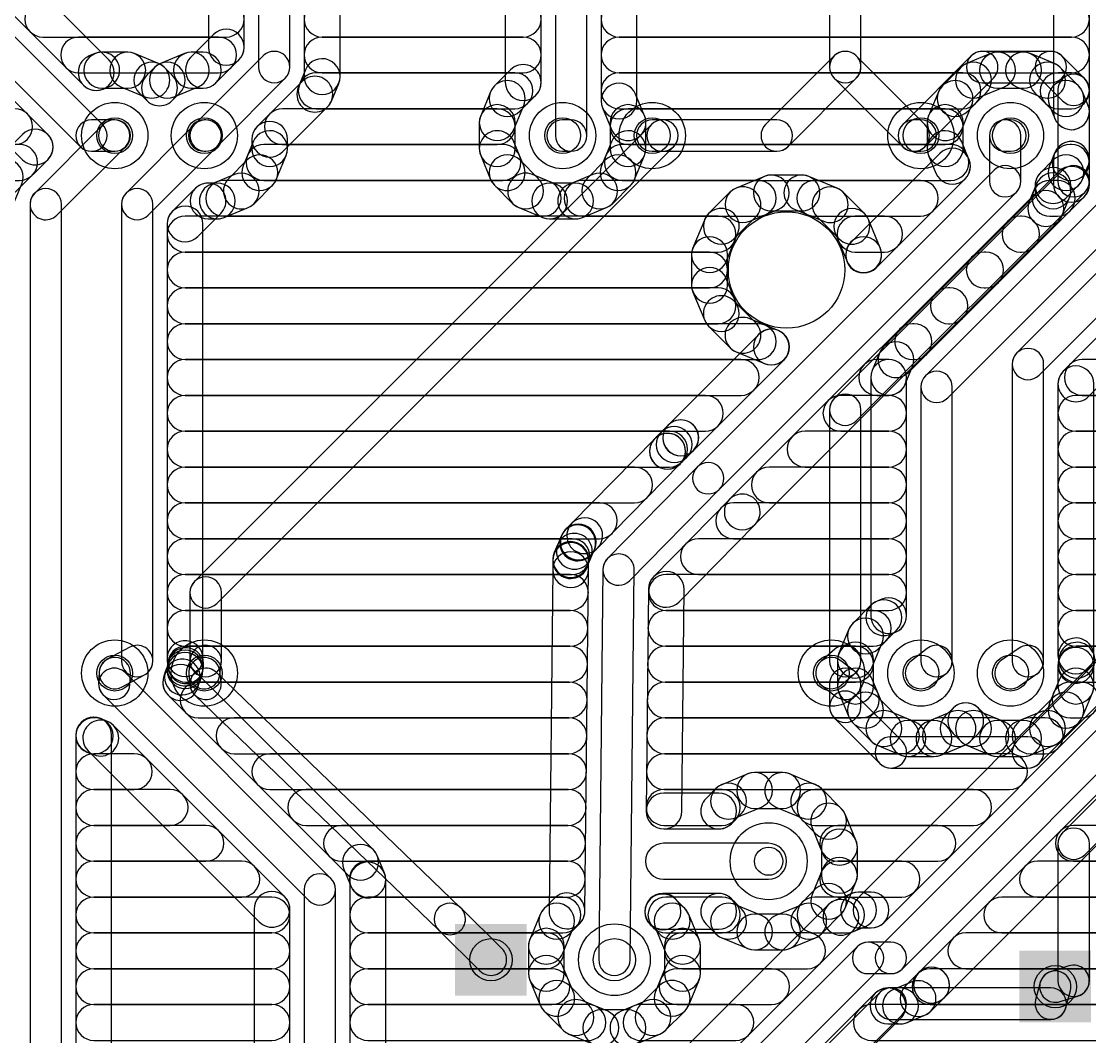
# Model space of a CAD drawing. Extents: x 0 to 108, y 0 to 85.
# Drawn here: x 29.1 to 59.39, y 39.22 to 68.01 of the extents above; entities that cross this region are included whole.
import ezdxf

# ---------------------------------------------------------------- set-up
doc = ezdxf.new("R2010")
doc.units = 0
for name, color, linetype in [('16', 174, 'CONTINUOUS'), ('17', 94, 'CONTINUOUS'), ('18', 94, 'CONTINUOUS'), ('20', 178, 'CONTINUOUS'), ('44', 250, 'CONTINUOUS')]:
    doc.layers.add(name, color=color, linetype=linetype)

# ---------------------------------------------------------------- blocks, each defined once
blk = doc.blocks.new('SQUAREP')
blk.add_solid([(-0.5, -0.5), (0.5, -0.5), (-0.5, 0.5), (0.5, 0.5)])
blk = doc.blocks.new('ROUNDP')
blk.add_circle((0, 0), 0.5)
blk = doc.blocks.new('ROUNDV')
blk.add_circle((0, 0), 0.5)

msp = doc.modelspace()

# ---------------------------------------------------------------- linework, layer by layer
at = {"layer": '16'}
for points in [[(52.9082, 66.7131), (52.9082, 74.4855, 1), (52.0192, 74.4855), (52.0192, 66.7131, 1)], [(31.582, 66.9178), (25.014, 73.4858, 1), (24.2956, 72.7674), (30.8636, 66.1994, 1)], [(31.4039, 65.0843), (23.6315, 72.8567, 1), (23.0029, 72.2281), (30.7753, 64.4557, 1)], [(42.8244, 72.4789), (42.8244, 66.2746, 1), (43.8404, 66.2746), (43.8404, 72.4789, 1)], [(44.2468, 72.5424), (44.2468, 64.77, 1), (45.1358, 64.77), (45.1358, 72.5424, 1)], [(46.5582, 65.752), (46.5582, 71.9795, 1), (45.5422, 71.9795), (45.5422, 65.752, 1)], [(38.1381, 66.4428), (38.1381, 71.2625, 1), (37.1221, 71.2625), (37.1221, 66.4428, 1)], [(36.7157, 66.7131), (36.7157, 70.5993, 1), (35.8267, 70.5993), (35.8267, 66.7131, 1)], [(34.4043, 69.2404), (34.4043, 67.276, 1), (35.4203, 67.276), (35.4203, 69.2404, 1)], [(58.3692, 68.741), (58.3692, 65.4454, 1), (59.3852, 65.4454), (59.3852, 68.741, 1)], [(29.7094, 67.564), (34.9123, 67.564, 1), (34.9123, 68.58), (29.7094, 68.58, 1)], [(37.6301, 67.564), (43.3324, 67.564, 1), (43.3324, 68.58), (37.6301, 68.58, 1)], [(46.0502, 67.564), (58.8772, 67.564, 1), (58.8772, 68.58), (46.0502, 68.58, 1)], [(30.7254, 66.548), (34.6923, 66.548, 1), (34.6923, 67.564), (30.7254, 67.564, 1)], [(34.5531, 67.6352), (33.9013, 66.9834, 1), (34.6197, 66.265), (35.2715, 66.9168, 1)], [(37.6301, 66.548), (43.3324, 66.548, 1), (43.3324, 67.564), (37.6301, 67.564, 1)], [(46.0502, 66.548), (58.8772, 66.548, 1), (58.8772, 67.564), (46.0502, 67.564, 1)], [(31.1868, 67.0935), (31.0284, 67.0279, 1), (31.4172, 66.0893), (31.5756, 66.1549, 1)], [(32.1188, 67.1322), (31.3812, 67.1322, 1), (31.3812, 66.1162), (32.1188, 66.1162, 1)], [(32.9947, 66.8112), (32.3132, 67.0935, 1), (31.9244, 66.1549), (32.6059, 65.8726, 1)], [(33.7268, 67.0935), (33.0453, 66.8112, 1), (33.4341, 65.8726), (34.1156, 66.1549, 1)], [(34.2605, 67.1322), (33.9212, 67.1322, 1), (33.9212, 66.1162), (34.2605, 66.1162, 1)], [(34.6424, 64.4557), (36.5855, 66.3988, 1), (35.9569, 67.0274), (34.0138, 65.0843, 1)], [(37.8925, 65.7489), (38.0994, 66.2484, 1), (37.1608, 66.6372), (36.9539, 66.1377, 1)], [(52.1494, 67.0274), (50.2063, 65.0843, 1), (50.8349, 64.4557), (52.778, 66.3988, 1)], [(54.7211, 65.0843), (52.778, 67.0274, 1), (52.1494, 66.3988), (54.0925, 64.4557, 1)], [(54.7211, 64.4557), (56.6642, 66.3988, 1), (56.0356, 67.0274), (54.0925, 65.0843, 1)], [(56.5868, 67.0935), (55.9053, 66.8112, 1), (56.2941, 65.8726), (56.9756, 66.1549, 1)], [(56.3499, 66.2686), (58.293, 66.2686, 1), (58.293, 67.1576), (56.3499, 67.1576, 1)], [(57.5188, 67.1322), (56.7812, 67.1322, 1), (56.7812, 66.1162), (57.5188, 66.1162, 1)], [(58.3947, 66.8112), (57.7132, 67.0935, 1), (57.3244, 66.1549), (58.0059, 65.8726, 1)], [(57.9787, 66.3988), (58.6264, 65.7511, 1), (59.255, 66.3797), (58.6073, 67.0274, 1)], [(33.3792, 66.4814), (33.1595, 66.7011, 1), (32.4411, 65.9827), (32.6608, 65.763, 1)], [(32.8805, 66.7011), (32.6608, 66.4814, 1), (33.3792, 65.763), (33.5989, 65.9827, 1)], [(42.9732, 66.6338), (42.5189, 66.1795, 1), (43.2373, 65.4611), (43.6916, 65.9154, 1)], [(55.7405, 66.7011), (55.2189, 66.1795, 1), (55.9373, 65.4611), (56.4589, 65.9827, 1)], [(59.0811, 66.1795), (58.5595, 66.7011, 1), (57.8411, 65.9827), (58.3627, 65.4611, 1)], [(36.5034, 64.3051), (37.7824, 65.5841, 1), (37.064, 66.3026), (35.785, 65.0235, 1)], [(37.4633, 65.532), (43.0978, 65.532, 1), (43.0978, 66.548), (37.4633, 66.548, 1)], [(46.0502, 65.532), (55.7978, 65.532, 1), (55.7978, 66.548), (46.0502, 66.548, 1)], [(58.5022, 65.532), (58.8772, 65.532, 1), (58.8772, 66.548), (58.5022, 66.548, 1)], [(58.4962, 66.0654), (58.4962, 63.4746, 1), (59.3852, 63.4746), (59.3852, 66.0654, 1)], [(27.9707, 65.2487), (29.1325, 64.0869, 1), (29.8509, 64.8054), (28.6891, 65.9672, 1)], [(42.4088, 66.0147), (42.1265, 65.3332, 1), (43.0651, 64.9444), (43.3474, 65.6259, 1)], [(46.7735, 65.3332), (46.5195, 65.9464, 1), (45.5809, 65.5576), (45.8349, 64.9444, 1)], [(55.1088, 66.0147), (54.8265, 65.3332, 1), (55.7651, 64.9444), (56.0474, 65.6259, 1)], [(59.3465, 65.6398), (59.1912, 66.0147, 1), (58.2526, 65.6259), (58.4079, 65.251, 1)], [(28.5623, 64.516), (28.9138, 64.516, 1), (28.9138, 65.532), (28.5623, 65.532, 1)], [(36.5039, 64.516), (42.5958, 64.516, 1), (42.5958, 65.532), (36.5039, 65.532, 1)], [(42.0878, 65.1388), (42.0878, 64.4012, 1), (43.1038, 64.4012), (43.1038, 65.1388, 1)], [(46.8122, 64.4012), (46.8122, 65.1388, 1), (45.7962, 65.1388), (45.7962, 64.4012, 1)], [(46.3042, 64.516), (55.2958, 64.516, 1), (55.2958, 65.532), (46.3042, 65.532, 1)], [(54.7878, 65.1388), (54.7878, 64.4012, 1), (55.8038, 64.4012), (55.8038, 65.1388, 1)], [(31.423, 65.0843), (29.4799, 63.1412, 1), (30.1085, 62.5126), (32.0516, 64.4557, 1)], [(31.7373, 65.2145), (31.0896, 65.2145, 1), (31.0896, 64.3255), (31.7373, 64.3255, 1)], [(31.7373, 64.3255), (31.75, 64.3255, 1), (31.75, 65.2145), (31.7373, 65.2145, 1)], [(34.0138, 65.0843), (32.0707, 63.1412, 1), (32.6993, 62.5126), (34.6424, 64.4557, 1)], [(34.3281, 65.2145), (34.29, 65.2145, 1), (34.29, 64.3255), (34.3281, 64.3255, 1)], [(46.9678, 65.0843), (34.0138, 52.1303, 1), (34.6424, 51.5017), (47.5964, 64.4557, 1)], [(36.6522, 64.4012), (36.6522, 64.6643, 1), (35.6362, 64.6643), (35.6362, 64.4012, 1)], [(44.6913, 65.2145), (44.45, 65.2145, 1), (44.45, 64.3255), (44.6913, 64.3255, 1)], [(47.2821, 65.2145), (46.99, 65.2145, 1), (46.99, 64.3255), (47.2821, 64.3255, 1)], [(50.5206, 65.2145), (47.2821, 65.2145, 1), (47.2821, 64.3255), (50.5206, 64.3255, 1)], [(54.4068, 64.3255), (54.61, 64.3255, 1), (54.61, 65.2145), (54.4068, 65.2145, 1)], [(57.4421, 63.4746), (57.4421, 64.77, 1), (56.5531, 64.77), (56.5531, 63.4746, 1)], [(56.9976, 64.3255), (57.15, 64.3255, 1), (57.15, 65.2145), (56.9976, 65.2145, 1)], [(29.1325, 64.8054), (28.283, 63.9559, 1), (29.0014, 63.2374), (29.8509, 64.0869, 1)], [(36.3312, 63.5253), (36.6135, 64.2068, 1), (35.6749, 64.5956), (35.3926, 63.9141, 1)], [(42.1265, 64.2068), (42.4088, 63.5253, 1), (43.3474, 63.9141), (43.0651, 64.5956, 1)], [(46.4912, 63.5253), (46.7735, 64.2068, 1), (45.8349, 64.5956), (45.5526, 63.9141, 1)], [(54.8265, 64.2068), (55.0334, 63.7071, 1), (55.9721, 64.0959), (55.7651, 64.5956, 1)], [(59.1912, 63.5253), (59.3465, 63.9002, 1), (58.4079, 64.289), (58.2526, 63.9141, 1)], [(58.3692, 64.0946), (58.3692, 63.3898, 1), (59.3852, 63.3898), (59.3852, 64.0946, 1)], [(28.3613, 63.5), (29.0535, 63.5, 1), (29.0535, 64.516), (28.3613, 64.516, 1)], [(35.6995, 62.8389), (36.2211, 63.3605, 1), (35.5027, 64.0789), (34.9811, 63.5573, 1)], [(35.9813, 63.5), (42.7587, 63.5, 1), (42.7587, 64.516), (35.9813, 64.516, 1)], [(42.5189, 63.3605), (43.0405, 62.8389, 1), (43.7589, 63.5573), (43.2373, 64.0789, 1)], [(45.8595, 62.8389), (46.3811, 63.3605, 1), (45.6627, 64.0789), (45.1411, 63.5573, 1)], [(46.1413, 63.5), (55.4587, 63.5, 1), (55.4587, 64.516), (46.1413, 64.516, 1)], [(55.1435, 64.2607), (52.6252, 61.7424, 1), (53.3436, 61.024), (55.862, 63.5423, 1)], [(58.7157, 62.9951), (59.0811, 63.3605, 1), (58.3627, 64.0789), (57.9973, 63.7135, 1)], [(58.8413, 63.5), (58.8772, 63.5, 1), (58.8772, 64.516), (58.8413, 64.516, 1)], [(28.1729, 63.7911), (27.966, 63.2916, 1), (28.9046, 62.9028), (29.1115, 63.4022, 1)], [(48.8918, 54.7402), (57.3119, 63.1603, 1), (56.6833, 63.7889), (48.2632, 55.3688, 1)], [(58.6264, 63.7889), (52.1494, 57.3119, 1), (52.778, 56.6833), (59.255, 63.1603, 1)], [(34.8532, 62.4465), (35.5347, 62.7288, 1), (35.1459, 63.6674), (34.4644, 63.3851, 1)], [(43.2053, 62.7288), (43.8868, 62.4465, 1), (44.2756, 63.3851), (43.5941, 63.6674, 1)], [(45.0132, 62.4465), (45.6947, 62.7288, 1), (45.3059, 63.6674), (44.6244, 63.3851, 1)], [(50.1711, 63.6137), (49.3682, 63.2812, 1), (49.757, 62.3425), (50.5599, 62.6751, 1)], [(51.2345, 63.6524), (50.3655, 63.6524, 1), (50.3655, 62.6364), (51.2345, 62.6364, 1)], [(52.2318, 63.2812), (51.4289, 63.6137, 1), (51.0401, 62.6751), (51.843, 62.3425, 1)], [(58.518, 63.749), (53.5433, 58.7743, 1), (54.2617, 58.0558), (59.2364, 63.0306, 1)], [(58.6189, 62.5104), (58.8258, 63.0099, 1), (57.8872, 63.3987), (57.6803, 62.8992, 1)], [(58.8645, 63.2043), (58.8645, 63.3543, 1), (57.8485, 63.3543), (57.8485, 63.2043, 1)], [(34.1031, 61.9048), (34.7549, 62.5566, 1), (34.0365, 63.275), (33.3847, 62.6232, 1)], [(34.3957, 62.4078), (34.6588, 62.4078, 1), (34.6588, 63.4238), (34.3957, 63.4238, 1)], [(34.8428, 62.484), (43.8972, 62.484, 1), (43.8972, 63.5), (34.8428, 63.5, 1)], [(44.0812, 62.4078), (44.8188, 62.4078, 1), (44.8188, 63.4238), (44.0812, 63.4238, 1)], [(45.0028, 62.484), (49.9976, 62.484, 1), (49.9976, 63.5), (45.0028, 63.5, 1)], [(49.2034, 63.1711), (48.5889, 62.5566, 1), (49.3074, 61.8382), (49.9218, 62.4526, 1)], [(51.6024, 62.484), (54.5932, 62.484, 1), (54.5932, 63.5), (51.6024, 63.5, 1)], [(53.0111, 62.5566), (52.3966, 63.1711, 1), (51.6782, 62.4526), (52.2926, 61.8382, 1)], [(58.2686, 62.484), (58.4794, 62.484, 1), (58.4794, 63.5), (58.2686, 63.5, 1)], [(29.3497, 62.8269), (29.3497, 24.6126, 1), (30.2387, 24.6126), (30.2387, 62.8269, 1)], [(31.9405, 62.8269), (31.9405, 49.8729, 1), (32.8295, 49.8729), (32.8295, 62.8269, 1)], [(49.9024, 53.7392), (58.5088, 62.3456, 1), (57.7904, 63.0641), (49.184, 54.4576, 1)], [(59.9218, 63.1412), (54.7402, 57.9596, 1), (55.3688, 57.331), (60.5504, 62.5126, 1)], [(34.2519, 49.9426), (34.2519, 62.264, 1), (33.2359, 62.264), (33.2359, 49.9426, 1)], [(48.4788, 62.3918), (48.1463, 61.5889, 1), (49.0849, 61.2001), (49.4175, 62.003, 1)], [(53.4537, 61.5889), (53.1212, 62.3918, 1), (52.1825, 62.003), (52.5151, 61.2001, 1)], [(33.7439, 61.468), (48.8565, 61.468, 1), (48.8565, 62.484), (33.7439, 62.484, 1)], [(52.7435, 61.468), (53.5772, 61.468, 1), (53.5772, 62.484), (52.7435, 62.484, 1)], [(57.4208, 61.468), (57.4634, 61.468, 1), (57.4634, 62.484), (57.4208, 62.484, 1)], [(57.9596, 57.9787), (61.8458, 61.8649, 1), (61.2172, 62.4935), (57.331, 58.6073, 1)], [(48.1076, 61.3945), (48.1076, 60.5255, 1), (49.1236, 60.5255), (49.1236, 61.3945, 1)], [(53.4924, 61.3832), (53.4924, 61.3945, 1), (52.4764, 61.3945), (52.4764, 61.3832, 1)], [(59.3634, 57.3709), (63.0427, 61.0502, 1), (62.3243, 61.7687), (58.645, 58.0893, 1)], [(33.7439, 60.452), (48.6156, 60.452, 1), (48.6156, 61.468), (33.7439, 61.468, 1)], [(56.4048, 60.452), (56.4474, 60.452, 1), (56.4474, 61.468), (56.4048, 61.468, 1)], [(48.1463, 60.3311), (48.4788, 59.5282, 1), (49.4175, 59.917), (49.0849, 60.7199, 1)], [(33.7439, 59.436), (48.8565, 59.436, 1), (48.8565, 60.452), (33.7439, 60.452, 1)], [(55.3888, 59.436), (55.4314, 59.436, 1), (55.4314, 60.452), (55.3888, 60.452, 1)], [(48.5889, 59.3634), (49.2034, 58.7489, 1), (49.9218, 59.4674), (49.3074, 60.0818, 1)], [(33.7439, 58.42), (49.9976, 58.42, 1), (49.9976, 59.436), (33.7439, 59.436, 1)], [(49.3682, 58.6388), (50.1711, 58.3063, 1), (50.5599, 59.2449), (49.757, 59.5775, 1)], [(54.3728, 58.42), (54.4154, 58.42, 1), (54.4154, 59.436), (54.3728, 59.436, 1)], [(50.0176, 59.1348), (47.4436, 56.5608, 1), (48.162, 55.8424), (50.736, 58.4164, 1)], [(50.3655, 58.2676), (50.3768, 58.2676, 1), (50.3768, 59.2836), (50.3655, 59.2836, 1)], [(53.4332, 58.6095), (53.2263, 58.11, 1), (54.1649, 57.7212), (54.3718, 58.2206, 1)], [(58.0898, 49.8729), (58.0898, 58.293, 1), (57.2008, 58.293), (57.2008, 49.8729, 1)], [(33.7439, 57.404), (49.5132, 57.404, 1), (49.5132, 58.42), (33.7439, 58.42, 1)], [(53.3568, 57.404), (53.6956, 57.404, 1), (53.6956, 58.42), (53.3568, 58.42, 1)], [(53.1876, 57.9156), (53.1876, 51.1582, 1), (54.2036, 51.1582), (54.2036, 57.9156, 1)], [(59.5122, 50.0181), (59.5122, 57.7301, 1), (58.4962, 57.7301), (58.4962, 50.0181, 1)], [(59.1861, 57.404), (75.0697, 57.404, 1), (75.0697, 58.42), (59.1861, 58.42, 1)], [(54.61, 57.6453), (54.61, 49.8729, 1), (55.499, 49.8729), (55.499, 57.6453, 1)], [(33.7439, 56.388), (48.4972, 56.388, 1), (48.4972, 57.404), (33.7439, 57.404, 1)], [(52.3408, 56.388), (53.6956, 56.388, 1), (53.6956, 57.404), (52.3408, 57.404, 1)], [(52.0192, 56.9976), (52.0192, 49.8729, 1), (52.9082, 49.8729), (52.9082, 56.9976, 1)], [(59.0042, 56.388), (75.0697, 56.388, 1), (75.0697, 57.404), (59.0042, 57.404, 1)], [(47.4336, 56.5545), (47.2489, 56.3661, 1), (47.9744, 55.6548), (48.1591, 55.8432, 1)], [(47.6039, 56.669), (47.5975, 56.6663, 1), (47.9953, 55.7314), (48.0017, 55.7341, 1)], [(33.7439, 55.372), (47.4812, 55.372, 1), (47.4812, 56.388), (33.7439, 56.388, 1)], [(47.2525, 56.3697), (47.0663, 56.1835, 1), (47.7847, 55.465), (47.9709, 55.6513, 1)], [(51.3248, 55.372), (53.6956, 55.372, 1), (53.6956, 56.388), (51.3248, 56.388, 1)], [(59.0042, 55.372), (75.0697, 55.372, 1), (75.0697, 56.388), (59.0042, 56.388, 1)], [(47.0601, 56.1734), (44.7143, 53.7807, 1), (45.4398, 53.0694), (47.7856, 55.4622, 1)], [(46.9562, 56.0187), (46.9535, 56.0122, 1), (47.8921, 55.6234), (47.8948, 55.6298, 1)], [(46.3549, 52.1525), (48.8949, 54.7433, 1), (48.2601, 55.3657), (45.7201, 52.7749, 1)], [(33.7439, 54.356), (46.4877, 54.356, 1), (46.4877, 55.372), (33.7439, 55.372, 1)], [(50.3088, 54.356), (53.6956, 54.356, 1), (53.6956, 55.372), (50.3088, 55.372, 1)], [(59.0042, 54.356), (61.5269, 54.356, 1), (61.5269, 55.372), (59.0042, 55.372, 1)], [(47.7532, 51.547), (49.9059, 53.7428, 1), (49.1804, 54.4541), (47.0277, 52.2582, 1)], [(33.7439, 53.34), (45.4916, 53.34, 1), (45.4916, 54.356), (33.7439, 54.356, 1)], [(49.2977, 53.34), (53.6956, 53.34, 1), (53.6956, 54.356), (49.2977, 54.356, 1)], [(59.0042, 53.34), (60.6552, 53.34, 1), (60.6552, 54.356), (59.0042, 54.356, 1)], [(44.7217, 53.7882), (44.5386, 53.6089, 1), (45.2492, 52.8828), (45.4323, 53.062, 1)], [(44.4067, 53.4118), (44.311, 53.1741, 1), (45.2534, 52.7946), (45.3491, 53.0323, 1)], [(44.5254, 53.5881), (44.5152, 53.5777, 1), (45.2406, 52.8664), (45.2509, 52.8768, 1)], [(44.4267, 53.4453), (44.4209, 53.4319, 1), (45.3553, 53.033), (45.3611, 53.0464, 1)], [(33.7439, 52.324), (44.7172, 52.324, 1), (44.7172, 53.34), (33.7439, 53.34, 1)], [(44.315, 53.1838), (44.2144, 52.9481, 1), (45.1488, 52.5492), (45.2494, 52.7849, 1)], [(48.3016, 52.324), (53.6956, 52.324, 1), (53.6956, 53.34), (48.3016, 53.34, 1)], [(59.0042, 52.324), (60.6552, 52.324, 1), (60.6552, 53.34), (59.0042, 53.34, 1)], [(44.2102, 52.9239), (44.2048, 52.9103, 1), (45.1472, 52.5307), (45.1527, 52.5443, 1)], [(44.168, 52.7155), (44.1706, 52.4593, 1), (45.1865, 52.4693), (45.184, 52.7256, 1)], [(44.1736, 52.7541), (44.1735, 52.7395, 1), (45.1894, 52.7286), (45.1896, 52.7432, 1)], [(44.1706, 52.4698), (44.066, 42.7935, 1), (45.082, 42.7825), (45.1865, 52.4588, 1)], [(45.593, 52.4685), (45.4735, 41.4068, 1), (46.3625, 41.3972), (46.482, 52.4589, 1)], [(47.8305, 45.6129), (47.8984, 51.8971, 1), (46.8824, 51.9081), (46.8146, 45.6239, 1)], [(33.7439, 51.308), (44.6715, 51.308, 1), (44.6715, 52.324), (33.7439, 52.324, 1)], [(33.8836, 51.816), (33.8836, 49.8729, 1), (34.7726, 49.8729), (34.7726, 51.816, 1)], [(47.3895, 51.308), (53.6956, 51.308, 1), (53.6956, 52.324), (47.3895, 52.324, 1)], [(59.0042, 51.308), (60.8203, 51.308, 1), (60.8203, 52.324), (59.0042, 52.324, 1)], [(53.2005, 51.4611), (52.6789, 50.9395, 1), (53.3973, 50.2211), (53.9189, 50.7427, 1)], [(53.5012, 51.6275), (53.3653, 51.5712, 1), (53.7541, 50.6326), (53.89, 50.6889, 1)], [(33.7439, 50.292), (44.6606, 50.292, 1), (44.6606, 51.308), (33.7439, 51.308, 1)], [(47.3785, 50.292), (53.2578, 50.292, 1), (53.2578, 51.308), (47.3785, 51.308, 1)], [(59.0042, 50.292), (60.8203, 50.292, 1), (60.8203, 51.308), (59.0042, 51.308, 1)], [(52.5688, 50.7747), (52.2865, 50.0932, 1), (53.2251, 49.7044), (53.5074, 50.3859, 1)], [(60.4611, 50.795), (52.837, 43.1709, 1), (53.5554, 42.4525), (61.1795, 50.0766, 1)], [(32.1738, 50.264), (31.5388, 49.9211, 1), (31.9612, 49.1389), (32.5962, 49.4818, 1)], [(34.2697, 49.7949), (34.2492, 49.9945, 1), (33.2386, 49.8906), (33.2591, 49.691, 1)], [(33.7602, 49.276), (44.6496, 49.276, 1), (44.6496, 50.292), (33.7602, 50.292, 1)], [(33.8863, 49.922), (33.8482, 49.5791, 1), (34.7318, 49.4809), (34.7699, 49.8238, 1)], [(47.3675, 49.276), (52.7558, 49.276, 1), (52.7558, 50.292), (47.3675, 50.292, 1)], [(52.1718, 50.2081), (51.7781, 49.8652, 1), (52.3619, 49.1948), (52.7556, 49.5377, 1)], [(52.2478, 49.8988), (52.2478, 49.1612, 1), (53.2638, 49.1612), (53.2638, 49.8988, 1)], [(54.0734, 41.1385), (62.4935, 49.5586, 1), (61.8649, 50.1872), (53.4448, 41.7671, 1)], [(54.783, 50.2248), (54.3385, 49.8819, 1), (54.8815, 49.1781), (55.326, 49.521, 1)], [(57.3923, 50.2384), (56.897, 49.8955, 1), (57.403, 49.1645), (57.8983, 49.5074, 1)], [(59.9218, 50.1872), (57.331, 47.5964, 1), (57.9596, 46.9678), (60.5504, 49.5586, 1)], [(59.5272, 50.0031), (59.5007, 50.1254, 1), (58.5077, 49.9108), (58.5341, 49.7884, 1)], [(59.504, 49.6595), (59.5304, 49.8049, 1), (58.5308, 49.9866), (58.5044, 49.8412, 1)], [(59.0103, 49.276), (60.1685, 49.276, 1), (60.1685, 50.292), (59.0103, 50.292, 1)], [(34.1364, 49.2228), (34.2132, 49.4082, 1), (33.2746, 49.797), (33.1978, 49.6116, 1)], [(34.2306, 49.5289), (34.2512, 49.5976, 1), (33.2777, 49.8884), (33.2571, 49.8197, 1)], [(34.2519, 49.6026), (34.2519, 49.6743, 1), (33.2359, 49.6743), (33.2359, 49.6026, 1)], [(59.5122, 49.1612), (59.5122, 49.7504, 1), (58.4962, 49.7504), (58.4962, 49.1612, 1)], [(32.1814, 49.2067), (32.1941, 49.5115, 1), (31.3059, 49.5485), (31.2932, 49.2437, 1)], [(34.1078, 49.1178), (34.1539, 49.2718, 1), (33.1804, 49.5626), (33.1343, 49.4086, 1)], [(39.0778, 44.5249), (33.9803, 49.6224, 1), (33.2619, 48.904), (38.3594, 43.8064, 1)], [(34.7692, 49.2803), (34.7311, 49.5851, 1), (33.8489, 49.4749), (33.887, 49.1701, 1)], [(52.7358, 49.5767), (52.3421, 49.8815, 1), (51.7979, 49.1785), (52.1916, 48.8737, 1)], [(31.423, 48.9109), (37.2523, 43.0816, 1), (37.8809, 43.7102), (32.0516, 49.5395, 1)], [(41.558, 42.8778), (34.6365, 49.5453, 1), (34.0197, 48.9051), (40.9412, 42.2376, 1)], [(52.9082, 48.5775), (52.9082, 49.2252, 1), (52.0192, 49.2252), (52.0192, 48.5775, 1)], [(52.2865, 48.9668), (52.5688, 48.2853, 1), (53.5074, 48.6741), (53.2251, 49.3556, 1)], [(55.2703, 40.3238), (63.6904, 48.7439, 1), (62.972, 49.4624), (54.5519, 41.0423, 1)], [(59.1912, 48.2853), (59.4735, 48.9668, 1), (58.5349, 49.3556), (58.2526, 48.6741, 1)], [(34.1163, 48.26), (44.6386, 48.26, 1), (44.6386, 49.276), (34.1163, 49.276, 1)], [(47.3565, 48.26), (52.9187, 48.26, 1), (52.9187, 49.276), (47.3565, 49.276, 1)], [(58.8413, 48.26), (59.1525, 48.26, 1), (59.1525, 49.276), (58.8413, 49.276, 1)], [(54.0734, 47.5964), (52.778, 48.8918, 1), (52.1494, 48.2632), (53.4448, 46.9678, 1)], [(52.6789, 48.1205), (53.2005, 47.5989, 1), (53.9189, 48.3173), (53.3973, 48.8389, 1)], [(58.5595, 47.5989), (59.0811, 48.1205, 1), (58.3627, 48.8389), (57.8411, 48.3173, 1)], [(56.0195, 47.5989), (56.2392, 47.8186, 1), (55.5208, 48.537), (55.3011, 48.3173, 1)], [(55.5208, 47.8186), (55.7405, 47.5989, 1), (56.4589, 48.3173), (56.2392, 48.537, 1)], [(31.6611, 25.8897), (31.6611, 47.7703, 1), (30.6451, 47.7703), (30.6451, 25.8897, 1)], [(30.9587, 47.3009), (31.159, 47.218, 1), (31.5478, 48.1566), (31.3475, 48.2396, 1)], [(31.1531, 47.244), (31.1972, 47.244, 1), (31.1972, 48.26), (31.1531, 48.26, 1)], [(30.9942, 47.3281), (35.8485, 42.4738, 1), (36.5669, 43.1922), (31.7126, 48.0465, 1)], [(35.1323, 47.244), (44.6276, 47.244, 1), (44.6276, 48.26), (35.1323, 48.26, 1)], [(47.3456, 47.244), (54.0572, 47.244, 1), (54.0572, 48.26), (47.3456, 48.26, 1)], [(53.3653, 47.4888), (54.0468, 47.2065, 1), (54.4356, 48.1451), (53.7541, 48.4274, 1)], [(54.2412, 47.1678), (54.9788, 47.1678, 1), (54.9788, 48.1838), (54.2412, 48.1838, 1)], [(55.1732, 47.2065), (55.8547, 47.4888, 1), (55.4659, 48.4274), (54.7844, 48.1451, 1)], [(55.1628, 47.244), (56.5972, 47.244, 1), (56.5972, 48.26), (55.1628, 48.26, 1)], [(55.9053, 47.4888), (56.5868, 47.2065, 1), (56.9756, 48.1451), (56.2941, 48.4274, 1)], [(56.7812, 47.1678), (57.5188, 47.1678, 1), (57.5188, 48.1838), (56.7812, 48.1838, 1)], [(57.7132, 47.2065), (58.3947, 47.4888, 1), (58.0059, 48.4274), (57.3244, 48.1451, 1)], [(57.7028, 47.244), (58.1365, 47.244, 1), (58.1365, 48.26), (57.7028, 48.26, 1)], [(57.6453, 47.7266), (53.7591, 47.7266, 1), (53.7591, 46.8376), (57.6453, 46.8376, 1)], [(59.255, 44.377), (61.8458, 46.9678, 1), (61.2172, 47.5964), (58.6264, 45.0056, 1)], [(31.1531, 46.228), (32.3047, 46.228, 1), (32.3047, 47.244), (31.1531, 47.244, 1)], [(36.1483, 46.228), (44.6166, 46.228, 1), (44.6166, 47.244), (36.1483, 47.244, 1)], [(47.3346, 46.228), (57.1205, 46.228, 1), (57.1205, 47.244), (47.3346, 47.244, 1)], [(49.6985, 46.6719), (48.9609, 46.3664, 1), (49.3498, 45.4278), (50.0873, 45.7333, 1)], [(50.6911, 46.7106), (49.8929, 46.7106, 1), (49.8929, 45.6946), (50.6911, 45.6946, 1)], [(51.6231, 46.3664), (50.8855, 46.6719, 1), (50.4967, 45.7333), (51.2342, 45.4278, 1)], [(48.7961, 46.2563), (48.5174, 45.9776, 1), (49.2358, 45.2592), (49.5146, 45.5379, 1)], [(52.3523, 45.6919), (51.7879, 46.2563, 1), (51.0694, 45.5379), (51.6339, 44.9734, 1)], [(31.1531, 45.212), (33.3207, 45.212, 1), (33.3207, 46.228), (31.1531, 46.228, 1)], [(37.1643, 45.212), (44.6057, 45.212, 1), (44.6057, 46.228), (37.1643, 46.228, 1)], [(48.8766, 46.1264), (47.3225, 46.1264, 1), (47.3225, 45.1104), (48.8766, 45.1104, 1)], [(47.3236, 45.212), (48.9782, 45.212, 1), (48.9782, 46.228), (47.3236, 46.228, 1)], [(51.6058, 45.212), (56.1045, 45.212, 1), (56.1045, 46.228), (51.6058, 46.228, 1)], [(52.7679, 44.7895), (52.4624, 45.5271, 1), (51.5238, 45.1382), (51.8293, 44.4007, 1)], [(31.1531, 44.196), (34.3367, 44.196, 1), (34.3367, 45.212), (31.1531, 45.212, 1)], [(38.1803, 44.196), (44.5947, 44.196, 1), (44.5947, 45.212), (38.1803, 45.212, 1)], [(52.2535, 44.196), (55.0885, 44.196, 1), (55.0885, 45.212), (52.2535, 45.212, 1)], [(58.9321, 44.196), (60.8203, 44.196, 1), (60.8203, 45.212), (58.9321, 45.212, 1)], [(59.3852, 40.8051), (59.3852, 44.6913, 1), (58.4962, 44.6913), (58.4962, 40.8051, 1)], [(52.8066, 43.7969), (52.8066, 44.5951, 1), (51.7906, 44.5951), (51.7906, 43.7969, 1)], [(39.3948, 43.8606), (39.1879, 44.3601, 1), (38.2493, 43.9712), (38.4562, 43.4718, 1)], [(50.292, 44.704), (47.3072, 44.704, 1), (47.3072, 43.688), (50.292, 43.688, 1)], [(52.4624, 42.8649), (52.7679, 43.6025, 1), (51.8293, 43.9913), (51.5238, 43.2538, 1)], [(31.1531, 43.18), (35.3527, 43.18, 1), (35.3527, 44.196), (31.1531, 44.196, 1)], [(38.9165, 43.18), (44.5837, 43.18, 1), (44.5837, 44.196), (38.9165, 44.196, 1)], [(39.4335, 38.2778), (39.4335, 43.6662, 1), (38.4175, 43.6662), (38.4175, 38.2778, 1)], [(52.2535, 43.18), (54.0725, 43.18, 1), (54.0725, 44.196), (52.2535, 44.196, 1)], [(57.9161, 43.18), (60.8203, 43.18, 1), (60.8203, 44.196), (57.9161, 44.196, 1)], [(37.1221, 43.3959), (37.1221, 36.9189, 1), (38.0111, 36.9189), (38.0111, 43.3959, 1)], [(35.6997, 42.833), (35.6997, 33.4887, 1), (36.7157, 33.4887), (36.7157, 42.833, 1)], [(51.7879, 42.1357), (52.3523, 42.7001, 1), (51.6339, 43.4186), (51.0694, 42.8541, 1)], [(52.6467, 43.281), (52.1472, 43.0741, 1), (52.536, 42.1355), (53.0355, 42.3424, 1)], [(53.1962, 43.3197), (52.8411, 43.3197, 1), (52.8411, 42.3037), (53.1962, 42.3037, 1)], [(31.1531, 42.164), (36.2077, 42.164, 1), (36.2077, 43.18), (31.1531, 43.18, 1)], [(38.9255, 42.164), (44.458, 42.164, 1), (44.458, 43.18), (38.9255, 43.18, 1)], [(44.2148, 43.1472), (43.9223, 42.8547, 1), (44.6407, 42.1363), (44.9332, 42.4288, 1)], [(47.9137, 42.8547), (47.6508, 43.1176, 1), (46.9324, 42.3992), (47.1953, 42.1363, 1)], [(47.7996, 42.7528), (47.7998, 42.7681, 1), (46.7838, 42.7791), (46.7837, 42.7639, 1)], [(47.2918, 42.2656), (48.8766, 42.2656, 1), (48.8766, 43.2816), (47.2918, 43.2816, 1)], [(47.378, 42.164), (48.9782, 42.164, 1), (48.9782, 43.18), (47.378, 43.18, 1)], [(51.9824, 42.964), (47.6554, 38.637, 1), (48.3738, 37.9186), (52.7009, 42.2456, 1)], [(48.5174, 42.4144), (48.7961, 42.1357, 1), (49.5146, 42.8541), (49.2358, 43.1328, 1)], [(51.6058, 42.164), (52.5038, 42.164, 1), (52.5038, 43.18), (51.6058, 43.18, 1)], [(56.9001, 42.164), (60.8203, 42.164, 1), (60.8203, 43.18), (56.9001, 43.18, 1)], [(40.937, 42.2417), (42.1054, 41.086, 1), (42.7306, 41.718), (41.5622, 42.8737, 1)], [(43.8122, 42.6899), (43.5183, 41.9804, 1), (44.4569, 41.5916), (44.7508, 42.3011, 1)], [(48.3177, 41.9804), (48.0238, 42.6899, 1), (47.0852, 42.3011), (47.3791, 41.5916, 1)], [(48.9609, 42.0256), (49.6985, 41.7201, 1), (50.0873, 42.6587), (49.3498, 42.9642, 1)], [(50.8855, 41.7201), (51.6231, 42.0256, 1), (51.2342, 42.9642), (50.4967, 42.6587, 1)], [(49.8929, 41.6814), (50.6911, 41.6814, 1), (50.6911, 42.6974), (49.8929, 42.6974, 1)], [(31.1531, 41.148), (36.2077, 41.148, 1), (36.2077, 42.164), (31.1531, 42.164, 1)], [(38.9255, 41.148), (43.9876, 41.148, 1), (43.9876, 42.164), (38.9255, 42.164, 1)], [(43.4796, 41.786), (43.4796, 41.018, 1), (44.4956, 41.018), (44.4956, 41.786, 1)], [(48.3564, 41.018), (48.3564, 41.786, 1), (47.3404, 41.786), (47.3404, 41.018, 1)], [(47.8484, 41.148), (51.3928, 41.148, 1), (51.3928, 42.164), (47.8484, 42.164, 1)], [(55.8841, 41.148), (60.2514, 41.148, 1), (60.2514, 42.164), (55.8841, 42.164, 1)], [(48.8918, 36.6046), (53.4257, 41.1385, 1), (52.7971, 41.7671), (48.2632, 37.2332, 1)], [(53.1114, 41.0083), (53.7591, 41.0083, 1), (53.7591, 41.8973), (53.1114, 41.8973, 1)], [(43.5183, 40.8236), (43.8122, 40.1141, 1), (44.7508, 40.5029), (44.4569, 41.2124, 1)], [(48.0238, 40.1141), (48.3177, 40.8236, 1), (47.3791, 41.2124), (47.0852, 40.5029, 1)], [(58.8064, 41.2288), (58.2857, 41.0637, 1), (58.5543, 40.2163), (59.075, 40.3814, 1)], [(31.1531, 40.132), (36.2077, 40.132, 1), (36.2077, 41.148), (31.1531, 41.148, 1)], [(38.9255, 40.132), (44.1442, 40.132, 1), (44.1442, 41.148), (38.9255, 41.148, 1)], [(47.6918, 40.132), (50.3768, 40.132, 1), (50.3768, 41.148), (47.6918, 41.148, 1)], [(54.8881, 39.9416), (55.2703, 40.3238, 1), (54.5519, 41.0423), (54.1696, 40.66, 1)], [(54.8681, 40.132), (59.9896, 40.132, 1), (59.9896, 41.148), (54.8681, 41.148, 1)], [(55.4191, 40.683), (55.4191, 40.683, 1), (54.4031, 40.683), (54.4031, 40.683, 1)], [(58.7229, 40.0443), (58.8499, 40.5269, 1), (57.9901, 40.7531), (57.8631, 40.2705, 1)], [(43.9223, 39.9493), (44.4653, 39.4063, 1), (45.1837, 40.1247), (44.6407, 40.6677, 1)], [(46.301, 32.0707), (54.0734, 39.8431, 1), (53.4448, 40.4717), (45.6724, 32.6993, 1)], [(47.3707, 39.4063), (47.9137, 39.9493, 1), (47.1953, 40.6677), (46.6523, 40.1247, 1)], [(50.0887, 35.7899), (54.0335, 39.7347, 1), (53.3151, 40.4531), (49.3703, 36.5084, 1)], [(53.6743, 39.5859), (54.0294, 39.5859, 1), (54.0294, 40.6019), (53.6743, 40.6019, 1)], [(53.7591, 39.7129), (58.293, 39.7129, 1), (58.293, 40.6019), (53.7591, 40.6019, 1)], [(54.2238, 39.6246), (54.7233, 39.8315, 1), (54.3344, 40.7701), (53.835, 40.5632, 1)], [(31.1531, 39.116), (36.2077, 39.116, 1), (36.2077, 40.132), (31.1531, 40.132, 1)], [(38.9255, 39.116), (45.1661, 39.116, 1), (45.1661, 40.132), (38.9255, 40.132, 1)], [(44.6301, 39.2962), (45.3396, 39.0023, 1), (45.7284, 39.9409), (45.0189, 40.2348, 1)], [(46.4964, 39.0023), (47.2059, 39.2962, 1), (46.8171, 40.2348), (46.1076, 39.9409, 1)], [(46.6699, 39.116), (49.3608, 39.116, 1), (49.3608, 40.132), (46.6699, 40.132, 1)], [(53.2044, 39.116), (60.2514, 39.116, 1), (60.2514, 40.132), (53.2044, 40.132, 1)], [(45.534, 38.9636), (46.302, 38.9636, 1), (46.302, 39.9796), (45.534, 39.9796, 1)]]:
    msp.add_lwpolyline(points, format="xyb", close=True, dxfattribs=at)
at = {"layer": '20'}
msp.add_circle((50.8, 60.96), 1.651, dxfattribs=at)
at = {"layer": '44'}
for centre, radius in [((31.75, 64.77), 0.508), ((34.29, 64.77), 0.508), ((44.45, 64.77), 0.508), ((46.99, 64.77), 0.508), ((54.61, 64.77), 0.508), ((57.15, 64.77), 0.508), ((31.75, 49.53), 0.508), ((34.29, 49.53), 0.508), ((52.07, 49.53), 0.508), ((54.61, 49.53), 0.508), ((57.15, 49.53), 0.508), ((50.292, 44.196), 0.4), ((42.418, 41.402), 0.6), ((45.918, 41.402), 0.6), ((58.42, 40.64), 0.6)]:
    msp.add_circle(centre, radius, dxfattribs=at)

# ---------------------------------------------------------------- block references
at = {"layer": '17'}
for name, p, xscale, yscale in [('ROUNDP', (31.75, 64.77), 1.8796, 1.8796), ('ROUNDP', (34.29, 64.77), 1.8796, 1.8796), ('ROUNDP', (44.45, 64.77), 1.8796, 1.8796), ('ROUNDP', (46.99, 64.77), 1.8796, 1.8796), ('ROUNDP', (54.61, 64.77), 1.8796, 1.8796), ('ROUNDP', (57.15, 64.77), 1.8796, 1.8796), ('ROUNDP', (31.75, 49.53), 1.8796, 1.8796), ('ROUNDP', (34.29, 49.53), 1.8796, 1.8796), ('ROUNDP', (52.07, 49.53), 1.8796, 1.8796), ('ROUNDP', (54.61, 49.53), 1.8796, 1.8796), ('ROUNDP', (57.15, 49.53), 1.8796, 1.8796), ('SQUAREP', (42.418, 41.402), 2.032, 2.032), ('ROUNDP', (45.918, 41.402), 2.032, 2.032), ('SQUAREP', (58.42, 40.64), 2.032, 2.032)]:
    msp.add_blockref(name, p, dxfattribs=dict(at, xscale=xscale, yscale=yscale))
at = {"layer": '18', "xscale": 2.1844, "yscale": 2.1844}
msp.add_blockref('ROUNDV', (50.292, 44.196), dxfattribs=at)

doc.saveas('drawing.dxf')
